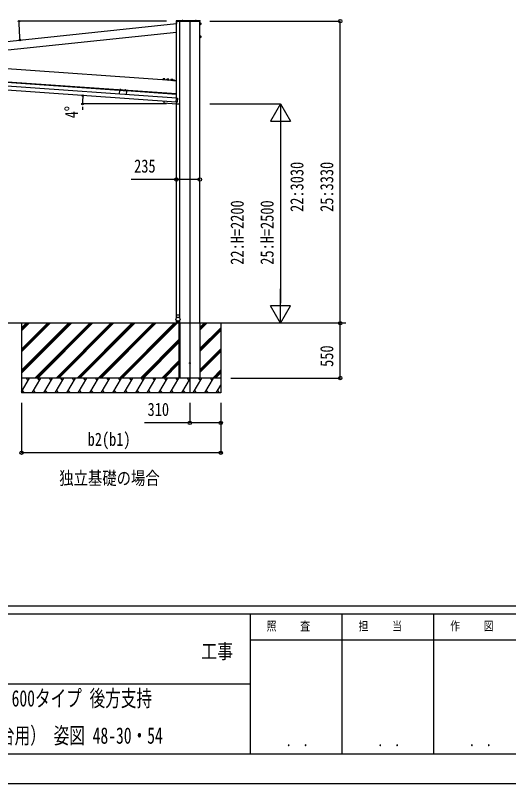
# Model space of a CAD drawing. Units: millimetres, scale not verified. Extents: x -16820 to 16820, y -11880 to 11880.
# Drawn here: x 2823 to 7776, y -11880 to -4172 of the extents above; entities that cross this region are included whole.
import ezdxf
from ezdxf.enums import TextEntityAlignment as Align

# ---------------------------------------------------------------- set-up
doc = ezdxf.new("R2010")
doc.units = ezdxf.units.MM
doc.header["$LTSCALE"] = 50
for name, color, linetype in [('0-2_USER1', 3, 'Continuous'), ('0-3_YKK_12', 2, 'Continuous'), ('0-4_YKK_13', 4, 'Continuous'), ('0-5_YKK_A1', 4, 'Continuous'), ('0-6_YKK_D', 6, 'Continuous'), ('0-7_YKK_ZWAK', 7, 'Continuous')]:
    doc.layers.add(name, color=color, linetype=linetype)
doc.styles.add('ＭＳ ゴシック', font='')
doc.styles.get('ＭＳ ゴシック').set_extended_font_data('MS Gothic')

msp = doc.modelspace()

# ---------------------------------------------------------------- linework, layer by layer
at = {"layer": '0-3_YKK_12'}
msp.add_line((4575.08, -4230.56), (4575.08, -7960.56), dxfattribs=at)
at = {"layer": '0-4_YKK_13'}
for p, q in [((4437.08, -4230.06), (4437.08, -4253.56)), ((4677.08, -4227.56), (4439.58, -4227.56)), ((4439.58, -4230.06), (4439.58, -4253.56)), ((4677.08, -4230.06), (4439.58, -4230.06)), ((4439.58, -4230.56), (4677.08, -4230.56)), ((4494.18, -4227.02), (4494.18, -4226.82)), ((4505.43, -4227.56), (4494.72, -4227.56)), ((4495.39, -4226.99), (4495.3, -4227.23)), ((4504.02, -4226.46), (4496.14, -4226.46)), ((4497.71, -4224.24), (4498.93, -4226.7)), ((4500.08, -4227.31), (4498.93, -4226.7)), ((4500.08, -4227.31), (4501.22, -4226.7)), ((4502.45, -4224.24), (4501.22, -4226.7)), ((4504.77, -4226.99), (4504.86, -4227.23)), ((4505.33, -4227.56), (4504.98, -4227.56)), ((4505.98, -4227.02), (4505.98, -4226.82)), ((4629.18, -4227.02), (4629.18, -4226.82)), ((4640.43, -4227.56), (4629.72, -4227.56)), ((4630.39, -4226.99), (4630.3, -4227.23)), ((4639.02, -4226.46), (4631.14, -4226.46)), ((4632.71, -4224.24), (4633.93, -4226.7)), ((4635.08, -4227.31), (4633.93, -4226.7)), ((4635.08, -4227.31), (4636.22, -4226.7)), ((4637.45, -4224.24), (4636.22, -4226.7)), ((4639.77, -4226.99), (4639.86, -4227.23)), ((4640.33, -4227.56), (4639.98, -4227.56)), ((4640.98, -4227.02), (4640.98, -4226.82)), ((4677.08, -4227.56), (4677.08, -4230.56)), ((4439.58, -4253.56), (4437.08, -4253.56)), ((4676.68, -4249.01), (4678.28, -4249.01)), ((4678.28, -4263.11), (4676.68, -4263.11)), ((4678.28, -4248.56), (4683.2, -4248.56)), ((4678.28, -4248.56), (4678.28, -4263.57)), ((4678.28, -4252.31), (4683.2, -4252.31)), ((4678.28, -4259.82), (4683.2, -4259.82)), ((4678.28, -4263.57), (4683.2, -4263.57)), ((4683.78, -4249.56), (4683.2, -4248.56)), ((4683.78, -4262.56), (4683.2, -4263.57)), ((4683.78, -4249.56), (4683.78, -4262.56)), ((4676.68, -4379.01), (4678.28, -4379.01)), ((4678.28, -4393.11), (4676.68, -4393.11)), ((4678.28, -4378.56), (4683.2, -4378.56)), ((4678.28, -4378.56), (4678.28, -4393.57)), ((4678.28, -4382.31), (4683.2, -4382.31)), ((4678.28, -4389.82), (4683.2, -4389.82)), ((4683.78, -4379.56), (4683.2, -4378.56)), ((4683.78, -4392.56), (4683.2, -4393.57)), ((4683.78, -4379.56), (4683.78, -4392.56)), ((4678.28, -4393.57), (4683.2, -4393.57)), ((4305.06, -4815.19), (4305.5, -4808.97)), ((4305.06, -4815.19), (4324.64, -4816.56)), ((4306.86, -4808.3), (4305.5, -4808.97)), ((4306.15, -4817.07), (4306.27, -4815.28)), ((4306.86, -4808.3), (4323.82, -4809.49)), ((4309.96, -4815.53), (4310.39, -4809.31)), ((4319.75, -4816.22), (4320.18, -4809.99)), ((4323.43, -4816.48), (4323.31, -4818.27)), ((4323.82, -4809.49), (4325.08, -4810.34)), ((4324.64, -4816.56), (4325.08, -4810.34)), ((4344.96, -4817.98), (4345.4, -4811.76)), ((4344.96, -4817.98), (4364.55, -4819.35)), ((4346.76, -4811.09), (4345.4, -4811.76)), ((4346.05, -4819.86), (4346.18, -4818.07)), ((4346.76, -4811.09), (4363.72, -4812.28)), ((4349.86, -4818.32), (4350.3, -4812.1)), ((4359.65, -4819.01), (4360.09, -4812.78)), ((4363.33, -4819.27), (4363.21, -4821.06)), ((4363.72, -4812.28), (4364.98, -4813.13)), ((4364.55, -4819.35), (4364.98, -4813.13)), ((4384.87, -4820.77), (4385.3, -4814.55)), ((4384.87, -4820.77), (4404.45, -4822.14)), ((4386.67, -4813.88), (4385.3, -4814.55)), ((4385.95, -4822.65), (4386.08, -4820.86)), ((4386.67, -4813.88), (4403.63, -4815.07)), ((4389.76, -4821.11), (4390.2, -4814.89)), ((4399.55, -4821.8), (4399.99, -4815.57)), ((4403.24, -4822.06), (4403.11, -4823.85)), ((4403.63, -4815.07), (4404.88, -4815.92)), ((4404.45, -4822.14), (4404.88, -4815.92)), ((4437.34, -4827.51), (4409.41, -4825.56)), ((4412.33, -4823.25), (4412.29, -4823.76)), ((4412.29, -4823.76), (4419.77, -4824.28)), ((4414.13, -4821.87), (4414.9, -4823.79)), ((4414.9, -4823.79), (4415.18, -4823.96)), ((4417.18, -4823.95), (4416.89, -4824.08)), ((4418.22, -4822.16), (4417.18, -4823.95)), ((4439.48, -4825.52), (4439.48, -4807.52)), ((4439.48, -4825.52), (4439.48, -4807.52)), ((3872.2, -4916.79), (3871.95, -4920.34)), ((3871.95, -4920.34), (3883.47, -4921.14)), ((3872.01, -4920.64), (3872.03, -4920.34)), ((3873.01, -4916.4), (3872.2, -4916.79)), ((3873.01, -4916.4), (3882.98, -4917.1)), ((3875.08, -4916.99), (3874.83, -4920.54)), ((3880.84, -4917.4), (3880.59, -4920.94)), ((3882.98, -4917.1), (3883.72, -4917.6)), ((3883.4, -4921.14), (3883.38, -4921.44)), ((3883.72, -4917.6), (3883.47, -4921.14)), ((3922.08, -4920.28), (3921.83, -4923.82)), ((3921.83, -4923.82), (3933.35, -4924.63)), ((3921.89, -4924.13), (3921.91, -4923.83)), ((3922.88, -4919.89), (3922.08, -4920.28)), ((3922.88, -4919.89), (3932.86, -4920.59)), ((3924.96, -4920.48), (3924.71, -4924.03)), ((3930.72, -4920.88), (3930.47, -4924.43)), ((3932.86, -4920.59), (3933.6, -4921.08)), ((3933.28, -4924.62), (3933.26, -4924.92)), ((3933.6, -4921.08), (3933.35, -4924.63)), ((4438.8, -5043.88), (4441.78, -5001.21)), ((4443.34, -5001.32), (4441.78, -5001.21)), ((4443.58, -5001.22), (4449.47, -5001.63)), ((4449.93, -5002.17), (4447, -5044.07)), ((4314.39, -5033.78), (4313.1, -5052.23)), ((4438.23, -5061.98), (4314.03, -5053.3)), ((4438.8, -5043.88), (4440.36, -5043.99)), ((4440.48, -5044.09), (4439.29, -5061.05)), ((4439.99, -5043.96), (4439.99, -5043.96)), ((4446.47, -5044.53), (4440.58, -5044.12)), ((4437.93, -7180.86), (4437.67, -7209.71)), ((4437.67, -7231.42), (4437.79, -7245.26)), ((4473.93, -7180.56), (4438.23, -7180.56)), ((4474.48, -7209.71), (4474.23, -7180.86)), ((4474.36, -7245.26), (4474.48, -7231.42)), ((4474.06, -7245.56), (4438.09, -7245.56))]:
    msp.add_line(p, q, dxfattribs=at)
for points in [[(4675.08, -4264.56), (4675.08, -4247.56), (4676.68, -4247.56), (4676.68, -4264.56)], [(4675.08, -4394.56), (4675.08, -4377.56), (4676.68, -4377.56), (4676.68, -4394.56)], [(4325.59, -4820.04), (4303.64, -4818.5), (4303.75, -4816.91), (4325.7, -4818.44)], [(4365.49, -4822.83), (4343.55, -4821.29), (4343.66, -4819.7), (4365.6, -4821.23)], [(4405.39, -4825.62), (4383.45, -4824.08), (4383.56, -4822.49), (4405.51, -4824.02)]]:
    msp.add_lwpolyline(points, close=True, dxfattribs=at)
for points in [[(4409.41, -4825.56), (4409.38, -4825.9), (4440.08, -4828.04), (4440.08, -4807.52), (4439.48, -4807.52)], [(4437.34, -4827.51), (4409.41, -4825.56), (4409.55, -4823.57), (4437.48, -4825.52)], [(4412.33, -4823.25), (4419.81, -4823.77), (4419.77, -4824.28)], [(4439.48, -4807.52), (4437.48, -4807.52), (4437.48, -4825.52)], [(3874.95, -4916.53), (3875.93, -4918.97), (3877.76, -4920.11)], [(3881.04, -4916.96), (3879.72, -4919.23), (3877.76, -4920.11)], [(3924.83, -4920.02), (3925.81, -4922.45), (3927.64, -4923.59)], [(3930.91, -4920.45), (3929.6, -4922.72), (3927.64, -4923.59)]]:
    msp.add_lwpolyline(points, dxfattribs=at)
for radius in [21.37, 21, 19.35]:
    msp.add_circle((4456.08, -7220.56), radius, dxfattribs=at)
for centre, radius, start, end in [((4439.58, -4230.06), 2.5, 90, 180), ((4494.73, -4226.82), 0.55, 138.43917, 180), ((4494.72, -4227.02), 0.545, 180, 270), ((4500.08, -4231.56), 7.7, 41.56083, 138.43917), ((4494.83, -4227.06), 0.5, 270, 340), ((4496.14, -4227.26), 0.8, 90, 160), ((4504.02, -4227.26), 0.8, 20, 90), ((4505.33, -4227.06), 0.5, 200, 270), ((4505.43, -4227.02), 0.545, 270, 0), ((4505.43, -4226.82), 0.55, 0, 41.56083), ((4629.73, -4226.82), 0.55, 138.43917, 180), ((4629.72, -4227.02), 0.545, 180, 270), ((4635.08, -4231.56), 7.7, 41.56083, 138.43917), ((4629.83, -4227.06), 0.5, 270, 340), ((4631.14, -4227.26), 0.8, 90, 160), ((4639.02, -4227.26), 0.8, 20, 90), ((4640.33, -4227.06), 0.5, 200, 270), ((4640.43, -4227.02), 0.545, 270, 0), ((4640.43, -4226.82), 0.55, 0, 41.56083), ((4680.46, -4250.43), 3.32, 325.61575, 34.38425), ((4671.36, -4256.06), 12.42, 342.41205, 17.58795), ((4680.46, -4261.69), 3.32, 325.61575, 34.38425), ((4680.46, -4380.43), 3.32, 325.61575, 34.38425), ((4671.36, -4386.06), 12.42, 342.41205, 17.58795), ((4680.46, -4391.69), 3.32, 325.61575, 34.38425), ((4307.7, -4812.71), 4.34, 51.61575, 120.38425), ((4314.21, -4825.1), 16.24, 68.41205, 103.58795), ((4322.38, -4813.74), 4.34, 51.61575, 120.38425), ((4347.6, -4815.5), 4.34, 51.61575, 120.38425), ((4354.11, -4827.89), 16.24, 68.41205, 103.58795), ((4362.28, -4816.53), 4.34, 51.61575, 120.38425), ((4387.5, -4818.3), 4.34, 51.61575, 120.38425), ((4394.01, -4830.68), 16.24, 68.41205, 103.58795), ((4402.19, -4819.32), 4.34, 51.61575, 120.38425), ((4415.89, -4826.04), 4.53, 30.06671, 141.93329), ((4437.48, -4825.52), 2, 266, 0), ((4437.48, -4825.52), 2, 266, 0), ((3873.5, -4919), 2.56, 51.61708, 120.38292), ((3877.33, -4926.28), 9.55, 68.41276, 103.58724), ((3882.13, -4919.6), 2.56, 51.61708, 120.38292), ((3923.37, -4922.48), 2.56, 51.61708, 120.38292), ((3927.2, -4929.77), 9.55, 68.41276, 103.58724), ((3932.01, -4923.09), 2.56, 51.61708, 120.38292), ((4314.1, -5052.3), 1, 176, 266), ((4438.3, -5060.98), 1, 266, 356), ((4438.09, -7245.26), 0.3, 180.5, 270), ((4438.23, -7180.86), 0.3, 90, 179.5), ((4473.93, -7180.86), 0.3, 0.5, 90), ((4474.06, -7245.26), 0.3, 270, 359.5)]:
    msp.add_arc(centre, radius, start, end, dxfattribs=at)
for centre, major_axis, ratio, start_param, end_param in [((4443.56, -5001.52), (-0.021, -0.3), 0.998135, 3.1415927, 4.0284596), ((4449.43, -5002.13), (0.379, 0.329), 0.99628, 5.4996506, 7.06672), ((4440.61, -5043.82), (-0.021, -0.3), 0.998135, 5.3963184, 6.2831853), ((4446.5, -5044.03), (0.329, -0.379), 0.99628, 5.4996506, 7.06672)]:
    msp.add_ellipse(centre, major_axis=major_axis, ratio=ratio, start_param=start_param, end_param=end_param, dxfattribs=at)
at = {"layer": '0-5_YKK_A1'}
for p, q in [((4440.08, -5002.47), (4440.08, -4230.56)), ((4475.08, -7210.78), (4475.08, -4230.56)), ((4675.08, -7260.56), (4675.08, -4230.56)), ((1172.19, -4597.36), (4440.08, -4253.9)), ((4441.68, -5002.58), (-150.49, -4681.46)), ((4440.08, -4960.36), (251.77, -4667.49)), ((4440.08, -4828.04), (1602.17, -4629.6)), ((4438.89, -5042.48), (-153.28, -4721.37)), ((3866.87, -4925.29), (1883.59, -4786.61)), ((3867.04, -4922.8), (3864.29, -4962.2)), ((3867.04, -4922.8), (3937.87, -4927.75)), ((3937.87, -4927.75), (3935.12, -4967.16)), ((4439.73, -4965.35), (3937.7, -4930.25)), ((4439.73, -4965.35), (4440.08, -4960.36)), ((4440.08, -7180.56), (4440.08, -5049.82)), ((4440.08, -5060.56), (4475.08, -5060.56)), ((4475.08, -7260.56), (4475.08, -7230.34)), ((6140.08, -7260.56), (-159.92, -7260.56)), ((2885.08, -7260.56), (2885.08, -7960.56)), ((3371.45, -7260.56), (2885.08, -7746.93)), ((3159.32, -7260.56), (2885.08, -7534.8)), ((2947.18, -7260.56), (2885.08, -7322.67)), ((3357.31, -7260.56), (2885.08, -7732.79)), ((3385.59, -7260.56), (2885.08, -7761.07)), ((3145.17, -7260.56), (2885.08, -7520.66)), ((3173.46, -7260.56), (2885.08, -7548.94)), ((2933.04, -7260.56), (2885.08, -7308.52)), ((2961.33, -7260.56), (2885.08, -7336.81)), ((3569.44, -7260.56), (3019.44, -7810.56)), ((3583.58, -7260.56), (3033.58, -7810.56)), ((3597.72, -7260.56), (3047.72, -7810.56)), ((3781.57, -7260.56), (3231.57, -7810.56)), ((3795.71, -7260.56), (3245.71, -7810.56)), ((3809.85, -7260.56), (3259.85, -7810.56)), ((3993.7, -7260.56), (3443.7, -7810.56)), ((4007.84, -7260.56), (3457.84, -7810.56)), ((4021.99, -7260.56), (3471.99, -7810.56)), ((4205.83, -7260.56), (3655.83, -7810.56)), ((4219.98, -7260.56), (3669.98, -7810.56)), ((4234.12, -7260.56), (3684.12, -7810.56)), ((4417.97, -7260.56), (3867.97, -7810.56)), ((4432.11, -7260.56), (3882.11, -7810.56)), ((4446.25, -7260.56), (3896.25, -7810.56)), ((4475.08, -7247.56), (4466.08, -7247.56)), ((4466.08, -7260.56), (4466.08, -7247.56)), ((4466.08, -7260.56), (4466.08, -7810.56)), ((4475.08, -7260.56), (4475.08, -7810.56)), ((4675.08, -7260.56), (4675.08, -7810.56)), ((4731.92, -7260.56), (4675.08, -7317.4)), ((4717.78, -7260.56), (4675.08, -7303.26)), ((4746.06, -7260.56), (4675.08, -7331.54)), ((4885.08, -7305.39), (4675.08, -7515.39)), ((4885.08, -7319.53), (4675.08, -7529.53)), ((4885.08, -7260.56), (4885.08, -7960.56)), ((4885.08, -7333.68), (4675.08, -7543.68)), ((4466.08, -7424.58), (4080.1, -7810.56)), ((4466.08, -7438.72), (4094.24, -7810.56)), ((4466.08, -7452.86), (4108.38, -7810.56)), ((4885.08, -7517.52), (4675.08, -7727.52)), ((4885.08, -7531.67), (4675.08, -7741.67)), ((4885.08, -7545.81), (4675.08, -7755.81)), ((4466.08, -7636.71), (4292.23, -7810.56)), ((4466.08, -7650.85), (4306.37, -7810.56)), ((4466.08, -7665), (4320.51, -7810.56)), ((4885.08, -7729.66), (4804.17, -7810.56)), ((4885.08, -7743.8), (4818.32, -7810.56)), ((4885.08, -7757.94), (4832.46, -7810.56)), ((4885.08, -7810.56), (2885.08, -7810.56)), ((2885.08, -7947.5), (2964.14, -7810.56)), ((2949.14, -7836.55), (2934.14, -7810.56)), ((2993.01, -7960.56), (3079.61, -7810.56)), ((3064.61, -7836.54), (3049.61, -7810.56)), ((3108.48, -7960.56), (3195.08, -7810.56)), ((3180.08, -7836.55), (3165.08, -7810.56)), ((3223.95, -7960.56), (3310.55, -7810.56)), ((3295.55, -7836.54), (3280.55, -7810.56)), ((3339.42, -7960.56), (3426.02, -7810.56)), ((3411.02, -7836.54), (3396.02, -7810.56)), ((3454.89, -7960.56), (3541.49, -7810.56)), ((3526.49, -7836.54), (3511.49, -7810.56)), ((3570.36, -7960.56), (3656.96, -7810.56)), ((3626.96, -7810.56), (3641.96, -7836.54)), ((3685.83, -7960.56), (3772.43, -7810.56)), ((3742.43, -7810.56), (3757.43, -7836.54)), ((3801.3, -7960.56), (3887.9, -7810.56)), ((3857.9, -7810.56), (3872.9, -7836.54)), ((3916.77, -7960.56), (4003.37, -7810.56)), ((3988.37, -7836.54), (3973.37, -7810.56)), ((4032.24, -7960.56), (4118.84, -7810.56)), ((4103.84, -7836.54), (4088.84, -7810.56)), ((4147.71, -7960.56), (4234.31, -7810.56)), ((4204.31, -7810.56), (4219.31, -7836.54)), ((4263.18, -7960.56), (4349.78, -7810.56)), ((4319.78, -7810.56), (4334.78, -7836.54)), ((4378.65, -7960.56), (4465.25, -7810.56)), ((4435.25, -7810.56), (4450.25, -7836.54)), ((4675.08, -7810.56), (4466.08, -7810.56)), ((4494.12, -7960.56), (4580.72, -7810.56)), ((4565.72, -7836.54), (4550.72, -7810.56)), ((4609.59, -7960.56), (4696.19, -7810.56)), ((4681.19, -7836.54), (4666.19, -7810.56)), ((4725.06, -7960.56), (4811.66, -7810.56)), ((4781.66, -7810.56), (4796.66, -7836.54)), ((2892.53, -7934.58), (2907.53, -7960.56)), ((3008, -7934.58), (3023, -7960.56)), ((3123.48, -7934.58), (3138.47, -7960.56)), ((3238.95, -7934.58), (3253.95, -7960.56)), ((3354.42, -7934.58), (3369.42, -7960.56)), ((3469.89, -7934.58), (3484.88, -7960.56)), ((3585.36, -7934.58), (3600.35, -7960.56)), ((3700.83, -7934.58), (3715.82, -7960.56)), ((3816.3, -7934.58), (3831.29, -7960.56)), ((3931.77, -7934.58), (3946.77, -7960.56)), ((4047.24, -7934.58), (4062.24, -7960.56)), ((4162.71, -7934.58), (4177.7, -7960.56)), ((4278.18, -7934.58), (4293.17, -7960.56)), ((4393.65, -7934.58), (4408.64, -7960.56)), ((4509.12, -7934.58), (4524.12, -7960.56)), ((4624.59, -7934.58), (4639.59, -7960.56)), ((4740.06, -7934.58), (4755.05, -7960.56)), ((4840.53, -7960.56), (4885.08, -7883.4)), ((4855.53, -7934.58), (4870.52, -7960.56)), ((4885.08, -7960.56), (2885.08, -7960.56))]:
    msp.add_line(p, q, dxfattribs=at)
msp.add_lwpolyline([(1315.81, -4659.69), (1657.61, -4623.77), (1658.44, -4631.73), (4440.08, -4339.36)], dxfattribs=at)
msp.add_circle((4575.08, -7660.56), 4.5, dxfattribs=at)
at = {"layer": '0-6_YKK_D'}
for p, q in [((4339.08, -4230.56), (2857.32, -4230.56)), ((4775.08, -4230.56), (6086.08, -4230.56)), ((6085.08, -7260.56), (6085.08, -4230.56)), ((4339.08, -5060.56), (3496.2, -5060.56)), ((4775.08, -5060.56), (5486.08, -5060.56)), ((5485.08, -5060.56), (5385.08, -5233.77)), ((5485.08, -5060.56), (5585.08, -5233.77)), ((5485.08, -5060.56), (5485.08, -5406.97)), ((5385.08, -5233.77), (5585.08, -5233.77)), ((5485.08, -5260.56), (5485.08, -7060.56)), ((5485.08, -7260.56), (5485.08, -6914.15)), ((5485.08, -7260.56), (5385.08, -7087.36)), ((5585.08, -7087.36), (5385.08, -7087.36)), ((5485.08, -7260.56), (5585.08, -7087.36)), ((6085.08, -7810.56), (6085.08, -7260.56)), ((4985.08, -7810.56), (6086.08, -7810.56)), ((2885.08, -8060.56), (2885.08, -8561.56)), ((4575.08, -8060.56), (4575.08, -8261.56)), ((4885.08, -8060.56), (4885.08, -8261.56)), ((4885.08, -8060.56), (4885.08, -8561.56)), ((4885.08, -8560.56), (2885.08, -8560.56))]:
    msp.add_line(p, q, dxfattribs=at)
for points in [[(4675.08, -5819.06), (4440.08, -5819.06), (3985.68, -5819.06)], [(4885.08, -8260.56), (4575.08, -8260.56), (4120.68, -8260.56)]]:
    msp.add_lwpolyline(points, dxfattribs=at)
for centre, radius in [((2858.32, -4230.56), 7.5), ((6085.08, -4230.56), 17), ((2868.2, -4419.11), 7.5), ((3500.13, -4976.84), 7.5), ((3497.2, -5060.56), 7.5), ((4440.08, -5819.06), 17), ((4675.08, -5819.06), 17), ((6085.08, -7260.56), 17), ((6085.08, -7260.56), 17), ((6085.08, -7810.56), 17), ((4575.08, -8260.56), 17), ((4885.08, -8260.56), 17), ((2885.08, -8560.56), 17), ((4885.08, -8560.56), 17)]:
    msp.add_circle(centre, radius, dxfattribs=at)
for centre, radius, start, end in [((4662.08, -4230.56), 1803.76, 180, 186), ((4697.46, -5060.56), 1200.26, 176, 180), ((4697.46, -5060.56), 1200.26, 178.56955, 180), ((4697.46, -5060.56), 1200.26, 181.43223, 182.86447)]:
    msp.add_arc(centre, radius, start, end, dxfattribs=at)
at = {"layer": '0-7_YKK_ZWAK'}
for p, q in [((15580.08, -10100), (-15619.92, -10100)), ((5180.08, -10180), (-19.92, -10180)), ((6100.08, -10180), (6100.08, -11580)), ((7020.08, -10180), (7020.08, -11580)), ((7940.08, -10440), (5180.08, -10440)), ((-19.92, -10880), (5180.08, -10880)), ((-19.92, -11580), (5180.08, -11580)), ((5180.08, -11580), (7940.08, -11580))]:
    msp.add_line(p, q, dxfattribs=at)
msp.add_lwpolyline([(-16820, -11880), (16820, -11880), (16820, 11880), (-16820, 11880)], close=True, dxfattribs=at)
msp.add_lwpolyline([(7940.08, -10180), (5180.08, -10180), (5180.08, -11580)], dxfattribs=at)

# ---------------------------------------------------------------- texts
at = {"layer": '0-2_USER1', "style": 'ＭＳ ゴシック'}
for s, height, width, p in [('独立基礎の場合', 132, 0.8, (3263.8, -8920.56)), ('プレーンルーフ カーポート 600タイプ 後方支持', 164.2, 0.7, (747.61, -11155.33)), ('2台用 間口連結セット（1台用+2台用） 姿図 48-30・54', 164.2, 0.7, (386.45, -11528.67))]:
    msp.add_text(s, height=height, dxfattribs=dict(at, width=width)).set_placement(p, align=Align.BOTTOM_LEFT)
at = {"layer": '0-6_YKK_D', "style": 'ＭＳ ゴシック', "width": 0.8}
for s, rotation, p in [('4°', 91.696, (3493.88, -5201.85)), ('22:3030', 90, (5755.08, -6143.96)), ('25:3330', 90, (6055.08, -6143.96)), ('22:H=2200', 90, (5155.08, -6674.16)), ('25:H=2500', 90, (5455.08, -6674.16)), ('550', 90, (6055.08, -7698.76))]:
    msp.add_text(s, height=132, rotation=rotation, dxfattribs=at).set_placement(p, align=Align.BOTTOM_LEFT)
for s, p in [('235', (4015.68, -5789.06)), ('310', (4150.68, -8230.56)), ('b2(b1)', (3549.08, -8530.56))]:
    msp.add_text(s, height=132, dxfattribs=at).set_placement(p, align=Align.BOTTOM_LEFT)
at = {"layer": '0-7_YKK_ZWAK', "style": 'ＭＳ ゴシック', "width": 0.8}
for s, height, p in [('照     査', 87.98, (5345.68, -10370)), ('担     当', 87.98, (6268.88, -10370)), ('作     図', 87.98, (7188.88, -10370)), ('工事', 146.6, (4689.33, -10669.86)), ('． ．', 103.7, (5540, -11537.41)), ('． ．', 103.7, (6460, -11537.41)), ('． ．', 103.7, (7380, -11537.41))]:
    msp.add_text(s, height=height, dxfattribs=at).set_placement(p, align=Align.BOTTOM_LEFT)

doc.saveas('drawing.dxf')
